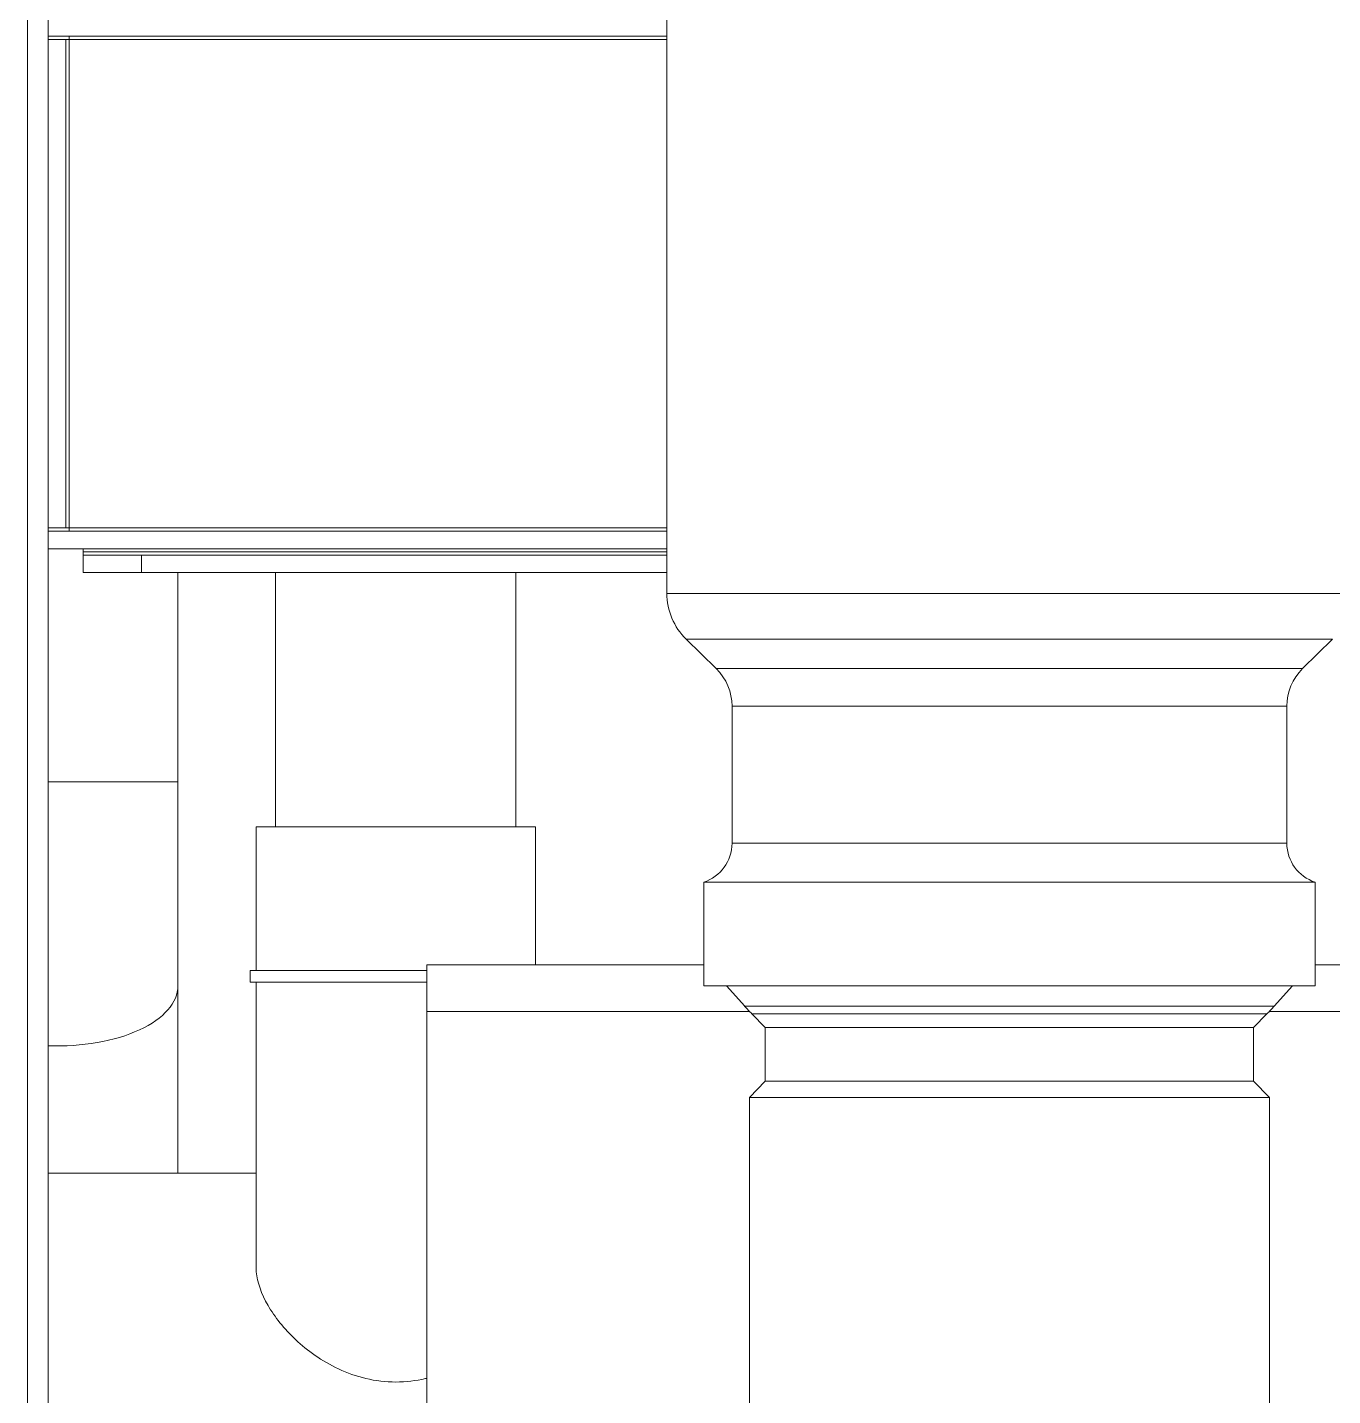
# Model space of a CAD drawing. Header units: millimetres. Extents: x 113490 to 142599, y -20467 to 115.
# Drawn here: x 132621.7 to 132845.8, y -7543.6 to -7308.8 of the extents above; entities that cross this region are included whole.
import ezdxf

# ---------------------------------------------------------------- set-up
doc = ezdxf.new("R2010")
doc.units = ezdxf.units.MM
doc.layers.add('DV1_0', color=7, linetype='Continuous')

msp = doc.modelspace()

# ---------------------------------------------------------------- linework, layer by layer
at = {"layer": 'DV1_0', "color": 7, "linetype": 'Continuous', "lineweight": 15}
for p, q in [((132731.46, -7300.38), (132731.46, -7405.93)), ((132625.26, -7305.97), (132625.26, -8175.37)), ((132625.26, -7310.27), (132731.46, -7310.27)), ((132625.26, -7310.87), (132628.26, -7310.87)), ((132628.26, -7310.87), (132628.86, -7310.87)), ((132628.26, -7394.67), (132628.26, -7310.87)), ((132628.86, -7310.87), (132628.86, -7310.27)), ((132625.26, -7394.67), (132628.26, -7394.67)), ((132625.26, -7395.27), (132731.46, -7395.27)), ((132628.26, -7394.67), (132628.86, -7394.67)), ((132628.86, -7395.27), (132628.86, -7394.67)), ((132625.26, -7398.27), (132731.46, -7398.27)), ((132631.26, -7398.77), (132631.26, -7398.27)), ((132631.26, -7399.37), (132631.26, -7398.77)), ((132631.26, -7399.37), (132641.26, -7399.37)), ((132631.26, -7402.37), (132631.26, -7399.37)), ((132731.46, -7399.37), (132641.26, -7399.37)), ((132641.26, -7399.37), (132641.26, -7402.37)), ((132641.26, -7402.37), (132631.26, -7402.37)), ((132731.46, -7402.37), (132641.26, -7402.37)), ((132647.52, -7438.28), (132647.52, -7402.37)), ((132664.29, -7402.37), (132664.29, -7445.97)), ((132705.55, -7445.97), (132705.55, -7402.37)), ((132734.77, -7413.8), (132739.93, -7418.84)), ((132840.59, -7418.84), (132845.75, -7413.8)), ((132742.64, -7425.28), (132742.64, -7448.83)), ((132837.89, -7448.83), (132837.89, -7425.28)), ((132647.52, -7473.28), (132647.52, -7438.28)), ((132708.92, -7445.97), (132660.92, -7445.97)), ((132660.92, -7445.97), (132660.92, -7470.65)), ((132708.92, -7469.68), (132708.92, -7445.97)), ((132737.79, -7455.49), (132842.74, -7455.49)), ((132737.79, -7455.49), (132737.79, -7473.27)), ((132842.74, -7473.27), (132842.74, -7455.49)), ((132659.92, -7470.65), (132690.26, -7470.65)), ((132659.92, -7470.65), (132659.92, -7472.65)), ((132690.26, -7477.68), (132690.26, -7469.68)), ((132737.79, -7469.68), (132690.26, -7469.68)), ((132890.26, -7469.68), (132842.74, -7469.68)), ((132647.52, -7505.47), (132647.52, -7473.28)), ((132659.92, -7472.65), (132690.26, -7472.65)), ((132660.92, -7472.65), (132660.92, -7521.58)), ((132842.74, -7473.27), (132737.79, -7473.27)), ((132741.68, -7473.27), (132744.81, -7476.79)), ((132835.71, -7476.79), (132838.84, -7473.27)), ((132690.26, -7601.65), (132690.26, -7477.68)), ((132745.64, -7477.68), (132690.26, -7477.68)), ((132890.26, -7477.68), (132834.89, -7477.68)), ((132746.06, -7478.12), (132748.34, -7480.42)), ((132832.19, -7480.42), (132834.46, -7478.12)), ((132832.19, -7480.42), (132748.34, -7480.42)), ((132748.34, -7480.42), (132748.34, -7489.66)), ((132832.19, -7489.66), (132832.19, -7480.42)), ((132748.34, -7489.66), (132745.64, -7492.45)), ((132832.19, -7489.66), (132748.34, -7489.66)), ((132834.89, -7492.45), (132832.19, -7489.66)), ((132834.89, -7492.45), (132745.64, -7492.45)), ((132745.64, -7492.45), (132745.64, -7557.95)), ((132834.89, -7557.95), (132834.89, -7492.45)), ((132660.92, -7505.47), (132625.26, -7505.47))]:
    msp.add_line(p, q, dxfattribs=at)
at = {"layer": 'DV1_0', "color": 7, "linetype": 'Continuous', "lineweight": 20}
for p, q in [((132621.66, -7305.97), (132621.66, -8175.37)), ((132628.86, -7310.87), (132731.46, -7310.87)), ((132628.86, -7394.67), (132628.86, -7310.87)), ((132628.86, -7394.67), (132731.46, -7394.67)), ((132731.46, -7398.77), (132631.26, -7398.77)), ((132731.46, -7405.93), (132849.06, -7405.93)), ((132734.77, -7413.8), (132845.75, -7413.8)), ((132840.59, -7418.84), (132739.93, -7418.84)), ((132742.64, -7425.28), (132837.89, -7425.28)), ((132625.26, -7438.28), (132647.52, -7438.28)), ((132837.89, -7448.83), (132742.64, -7448.83)), ((132835.71, -7476.79), (132744.81, -7476.79)), ((132834.46, -7478.12), (132746.06, -7478.12))]:
    msp.add_line(p, q, dxfattribs=at)
at = {"layer": 'DV1_0', "color": 7, "linetype": 'Continuous', "lineweight": 15}
for centre, radius, start, end in [((132742.46, -7405.93), 11, 180, 225.6357), ((132733.64, -7425.28), 9, 0, 45.6357), ((132846.89, -7425.28), 9, 134.3643, 180), ((132735.64, -7448.83), 7, 287.8871, 0), ((132844.89, -7448.83), 7, 180, 252.1129), ((132770.94, -7453.5), 35, 221.7029, 224.6909), ((132809.58, -7453.5), 35, 315.3091, 318.2971)]:
    msp.add_arc(centre, radius, start, end, dxfattribs=at)
at = {"layer": 'DV1_0', "color": 7, "linetype": 'Continuous', "lineweight": 20}
msp.add_ellipse((132626.89, -7473.28), major_axis=(-20.63, 0), ratio=0.5, start_param=1.491751, end_param=3.141593, dxfattribs=at)
at = {"layer": 'DV1_0', "color": 7, "linetype": 'Continuous', "lineweight": 15}
for points, knots in [([(132660.92, -7521.5), (132660.92, -7521.78), (132660.93, -7522.07), (132661.13, -7524.19), (132661.84, -7526.18), (132664.12, -7530.13), (132665.73, -7532.16), (132668.73, -7534.97), (132669.83, -7535.88), (132672.29, -7537.58), (132673.65, -7538.38), (132676.55, -7539.73), (132678.14, -7540.3), (132681.44, -7541.08), (132683.17, -7541.3), (132684.92, -7541.3)], [0.7401769, 0.7401769, 0.7401769, 0.7401769, 0.75, 0.75, 0.8125, 0.8125, 0.875, 0.875, 0.90625, 0.90625, 0.9375, 0.9375, 0.96875, 0.96875, 1, 1, 1, 1]), ([(132684.92, -7541.3), (132686.67, -7541.3), (132688.37, -7541.09), (132690.11, -7540.68), (132690.21, -7540.65), (132690.31, -7540.63)], [0, 0, 0, 0, 0.03125, 0.03125, 0.03310909, 0.03310909, 0.03310909, 0.03310909])]:
    msp.add_open_spline(points, degree=3, knots=knots, dxfattribs=at)

doc.saveas('drawing.dxf')
